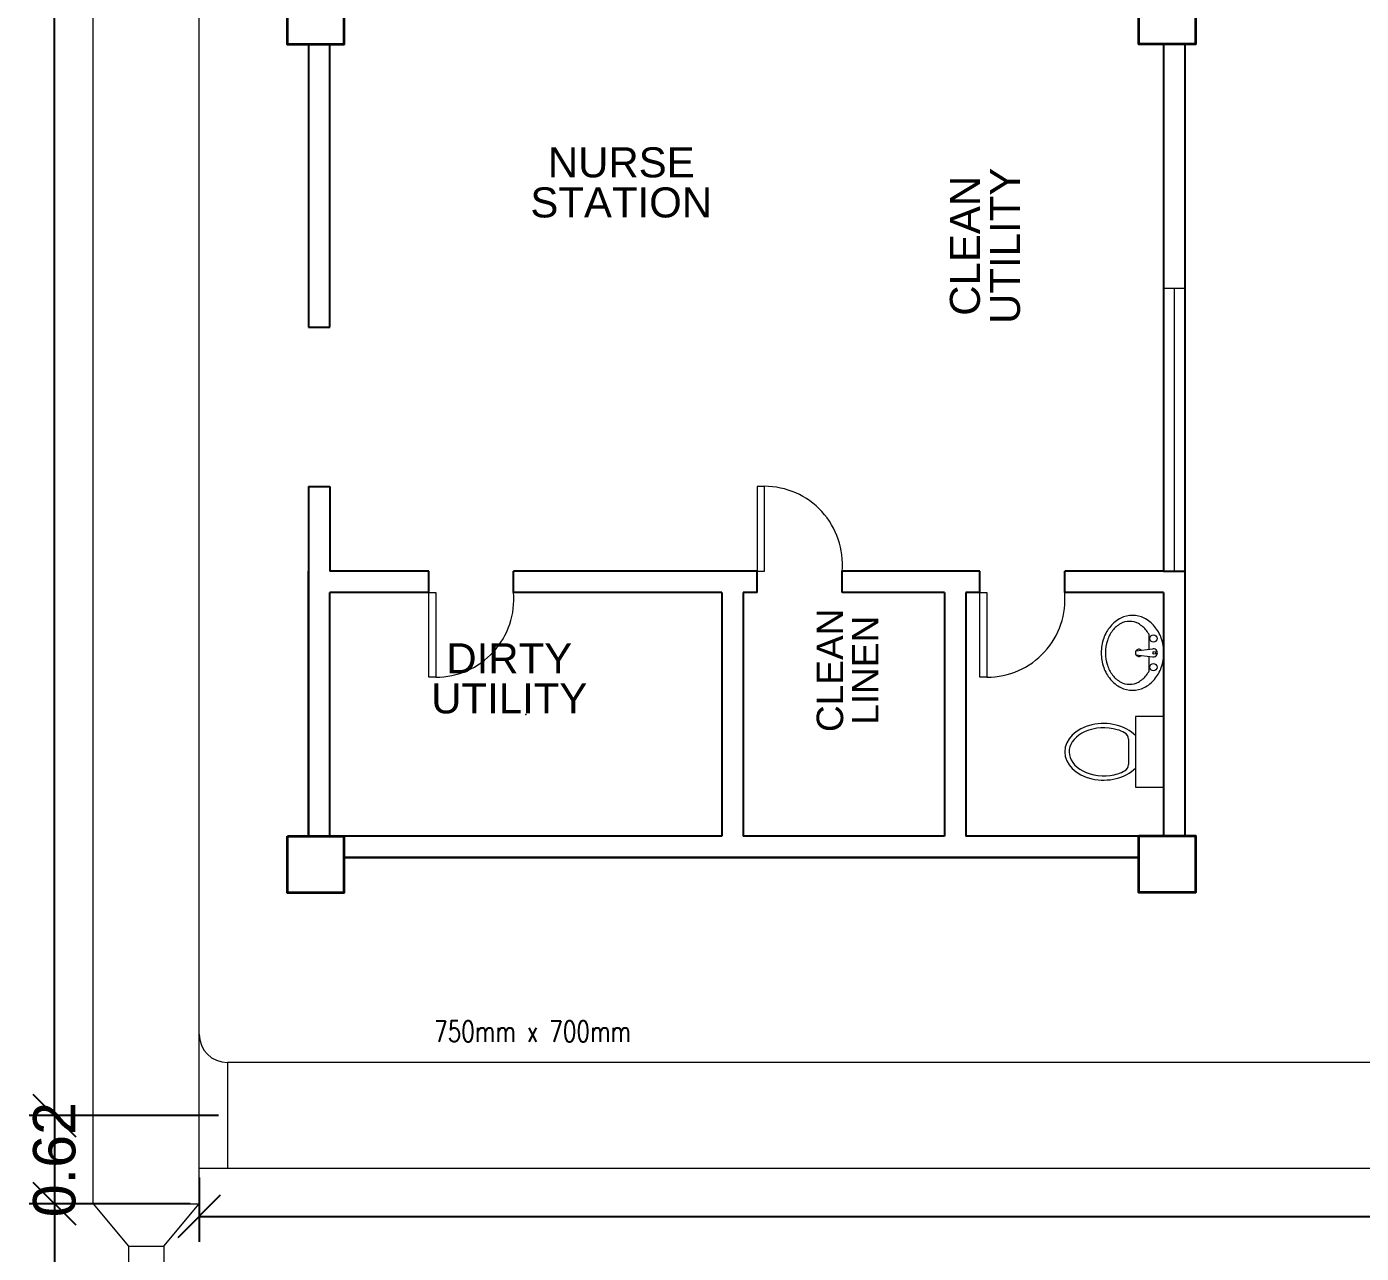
# Model space of a CAD drawing. Header units: millimetres. Extents: x -116 to 421, y 1 to 342.
# Drawn here: x -80.32 to -70.88, y 250.61 to 259.29 of the extents above; entities that cross this region are included whole.
import ezdxf

# ---------------------------------------------------------------- set-up
doc = ezdxf.new("R2010")
doc.units = ezdxf.units.MM
doc.header["$MEASUREMENT"] = 0
doc.layers.add('ahu line', color=7, linetype='Continuous', lineweight=20)
for name, color, linetype in [('diffuser', 7, 'Continuous'), ('ducting label', 7, 'Continuous'), ('label', 7, 'Continuous')]:
    doc.layers.add(name, color=color, linetype=linetype)
doc.styles.add('Arch-Dim', font='simplex.shx', dxfattribs={"width": 0.75})
doc.styles.get("Standard").update_dxf_attribs({"font": 'arial.ttf'})
doc.styles.add('SWISSLT175', font='swissl.ttf', dxfattribs={"height": 0.175})
doc.dimstyles.new('Copy of dimension', dxfattribs={"dimtxt": 0.3, "dimasz": 0.3, "dimexe": 0.18, "dimexo": 0.0625, "dimgap": 0.09, "dimtad": 0, "dimzin": 0, "dimdsep": 46, "dimtxsty": 'Standard', "dimblk": 'OBLIQUE', "dimcen": 0.09, "dimclrd": 256, "dimclre": 256, "dimclrt": 256, "dimadec": 0, "dimazin": 0, "dimtfac": 1, "dimtofl": 0, "dimtmove": 0, "dimatfit": 3, "dimldrblk": 'OBLIQUE', "dimfxl": 1, "dimtolj": 1, "dimtzin": 0, "dimarcsym": 0})

# ---------------------------------------------------------------- blocks, each defined once
blk = doc.blocks.new('_Oblique')
at = {"color": 0, "linetype": 'ByBlock', "lineweight": -2}
blk.add_line((-0.5, -0.5), (0.5, 0.5), dxfattribs=at)
blk = doc.blocks.new('*D11')
at = {"layer": 'Defpoints', "color": 0, "transparency": 16777216}
for p in [(-79.0034, 280.7591), (-80.1266, 251.5843), (-78.9034, 251.5843)]:
    blk.add_point(p, dxfattribs=at)
at = {"layer": 'diffuser', "lineweight": -2, "transparency": 16777216}
for p, q in [((-79.0659, 280.7591), (-80.3066, 280.7591)), ((-80.1266, 280.7591), (-80.1266, 266.7704)), ((-80.1266, 251.5843), (-80.1266, 265.573)), ((-78.9659, 251.5843), (-80.3066, 251.5843))]:
    blk.add_line(p, q, dxfattribs=at)
at = {"layer": 'diffuser', "lineweight": -2, "transparency": 16777216, "xscale": 0.3, "yscale": 0.3, "zscale": 0.3}
for p, rotation in [((-80.1266, 280.7591), 90), ((-80.1266, 251.5843), 270)]:
    blk.add_blockref('_Oblique', p, dxfattribs=dict(at, rotation=rotation))
at = {"layer": 'diffuser', "transparency": 16777216, "insert": (-80.1266, 266.1717), "char_height": 0.3, "attachment_point": 5, "rotation": 90}
blk.add_mtext('\\A1;29.17', dxfattribs=at)
blk = doc.blocks.new('*D12')
at = {"layer": 'Defpoints', "color": 0, "transparency": 16777216}
for p in [(-78.9034, 251.5843), (-80.1266, 250.9609), (-79.1034, 250.9609)]:
    blk.add_point(p, dxfattribs=at)
at = {"layer": 'diffuser', "lineweight": -2, "transparency": 16777216}
for p, q in [((-78.9659, 251.5843), (-80.3066, 251.5843)), ((-80.1266, 251.5843), (-80.1266, 250.9609)), ((-79.1659, 250.9609), (-80.3066, 250.9609))]:
    blk.add_line(p, q, dxfattribs=at)
at = {"layer": 'diffuser', "lineweight": -2, "transparency": 16777216, "xscale": 0.3, "yscale": 0.3, "zscale": 0.3}
for p, rotation in [((-80.1266, 251.5843), 90), ((-80.1266, 250.9609), 270)]:
    blk.add_blockref('_Oblique', p, dxfattribs=dict(at, rotation=rotation))
at = {"layer": 'diffuser', "transparency": 16777216, "insert": (-80.1266, 251.2726), "char_height": 0.3, "attachment_point": 5, "rotation": 90}
blk.add_mtext('\\A1;0.62', dxfattribs=at)
blk = doc.blocks.new('*D13')
at = {"layer": 'Defpoints', "color": 0, "transparency": 16777216}
for p in [(-79.1034, 250.9609), (-80.1266, 242.7623), (-79.2534, 242.7623)]:
    blk.add_point(p, dxfattribs=at)
at = {"layer": 'diffuser', "lineweight": -2, "transparency": 16777216}
for p, q in [((-79.1659, 250.9609), (-80.3066, 250.9609)), ((-80.1266, 250.9609), (-80.1266, 247.3409)), ((-80.1266, 242.7623), (-80.1266, 246.3822)), ((-79.3159, 242.7623), (-80.3066, 242.7623))]:
    blk.add_line(p, q, dxfattribs=at)
at = {"layer": 'diffuser', "lineweight": -2, "transparency": 16777216, "xscale": 0.3, "yscale": 0.3, "zscale": 0.3}
for p, rotation in [((-80.1266, 250.9609), 90), ((-80.1266, 242.7623), 270)]:
    blk.add_blockref('_Oblique', p, dxfattribs=dict(at, rotation=rotation))
at = {"layer": 'diffuser', "transparency": 16777216, "insert": (-80.1266, 246.8616), "char_height": 0.3, "attachment_point": 5, "rotation": 90}
blk.add_mtext('\\A1;8.20', dxfattribs=at)
blk = doc.blocks.new('*D15')
at = {"layer": 'Defpoints', "color": 0, "transparency": 16777216}
for p in [(-49.0659, 252.1093), (-79.1034, 251.2093), (-49.0659, 250.8703)]:
    blk.add_point(p, dxfattribs=at)
at = {"layer": 'diffuser', "lineweight": -2, "transparency": 16777216}
for p, q in [((-49.0659, 252.0468), (-49.0659, 250.6903)), ((-79.1034, 251.1468), (-79.1034, 250.6903)), ((-79.1034, 250.8703), (-64.6801, 250.8703)), ((-49.0659, 250.8703), (-63.4892, 250.8703))]:
    blk.add_line(p, q, dxfattribs=at)
at = {"layer": 'diffuser', "lineweight": -2, "transparency": 16777216, "xscale": 0.3, "yscale": 0.3, "zscale": 0.3, "rotation": 180}
blk.add_blockref('_Oblique', (-79.1034, 250.8703), dxfattribs=at)
at = {"layer": 'diffuser', "lineweight": -2, "transparency": 16777216, "xscale": 0.3, "yscale": 0.3, "zscale": 0.3}
blk.add_blockref('_Oblique', (-49.0659, 250.8703), dxfattribs=at)
at = {"layer": 'diffuser', "transparency": 16777216, "insert": (-64.0846, 250.8703), "char_height": 0.3, "attachment_point": 5}
blk.add_mtext('\\A1;30.04', dxfattribs=at)

msp = doc.modelspace()

# ---------------------------------------------------------------- linework, layer by layer
at = {"color": 8, "linetype": 'ByBlock', "lineweight": 9}
for p, q in [((-78.3284, 259.1593), (-78.1784, 259.1593)), ((-72.1284, 257.4343), (-72.2784, 257.4343)), ((-72.2034, 257.4343), (-72.2034, 255.4343)), ((-72.1284, 255.4343), (-72.1284, 257.4343))]:
    msp.add_line(p, q, dxfattribs=at)
at = {"color": 8, "linetype": 'ByBlock', "lineweight": 25}
for p, q in [((-78.3284, 259.1593), (-78.3284, 257.1593)), ((-78.1784, 257.1593), (-78.1784, 259.1593)), ((-72.2784, 259.1614), (-72.2784, 255.4343)), ((-72.1284, 259.1614), (-72.1284, 255.4343)), ((-78.3284, 257.1593), (-78.1784, 257.1593)), ((-78.3284, 256.0343), (-78.3284, 253.5593)), ((-78.3284, 256.0343), (-78.1784, 256.0343)), ((-78.1784, 256.0343), (-78.1784, 255.4343)), ((-75.1534, 255.4343), (-76.8784, 255.4343)), ((-73.5784, 255.4343), (-74.5534, 255.4343)), ((-72.2784, 255.4343), (-72.9784, 255.4343)), ((-72.2784, 255.4343), (-72.1284, 255.4343)), ((-72.1284, 255.4343), (-72.1284, 253.5614)), ((-72.2784, 255.2843), (-72.2784, 253.5593)), ((-75.4034, 253.5593), (-78.1784, 253.5593)), ((-73.8284, 253.5593), (-75.2534, 253.5593)), ((-72.2784, 253.5593), (-73.6784, 253.5593)), ((-78.0784, 253.4093), (-72.4534, 253.4093)), ((-72.4534, 253.4093), (-78.0784, 253.4093))]:
    msp.add_line(p, q, dxfattribs=at)
at = {"color": 8, "linetype": 'ByBlock', "lineweight": 25, "ltscale": 0.3}
for p, q in [((-78.3284, 253.5593), (-78.3284, 255.4343)), ((-77.4784, 255.4343), (-78.1784, 255.4343)), ((-77.4784, 255.2843), (-77.4784, 255.4343)), ((-75.1534, 255.4343), (-76.8784, 255.4343)), ((-76.8784, 255.2843), (-76.8784, 255.4343)), ((-75.1534, 255.2843), (-75.1534, 255.4343)), ((-73.5784, 255.4343), (-74.5534, 255.4343)), ((-74.5534, 255.2843), (-74.5534, 255.4343)), ((-73.5784, 255.2843), (-73.5784, 255.4343)), ((-72.2784, 255.4343), (-72.9784, 255.4343)), ((-72.9784, 255.2843), (-72.9784, 255.4343)), ((-78.1784, 253.5593), (-78.1784, 255.2843)), ((-77.4784, 255.2843), (-78.1784, 255.2843)), ((-75.4034, 255.2843), (-76.8784, 255.2843)), ((-75.4034, 255.2843), (-75.4034, 253.5593)), ((-75.2534, 255.2843), (-75.2534, 253.5593)), ((-75.1534, 255.2843), (-75.2534, 255.2843)), ((-73.8284, 255.2843), (-74.5534, 255.2843)), ((-73.8284, 255.2843), (-73.8284, 253.5593)), ((-73.6784, 255.2843), (-73.6784, 253.5593)), ((-73.5784, 255.2843), (-73.6784, 255.2843)), ((-73.5784, 255.2843), (-73.6784, 255.2843)), ((-72.2784, 255.2843), (-72.9784, 255.2843))]:
    msp.add_line(p, q, dxfattribs=at)
at = {"color": 8, "lineweight": 9}
for p, q in [((-72.4756, 254.8713), (-72.3538, 254.8846)), ((-72.4756, 254.8423), (-72.3538, 254.829)), ((-72.2777, 254.4068), (-72.4777, 254.4068)), ((-72.4777, 254.4068), (-72.4777, 253.9068)), ((-72.2777, 253.9068), (-72.2777, 254.4068)), ((-72.5277, 254.2474), (-72.5277, 254.0664)), ((-72.4777, 253.9068), (-72.2777, 253.9068))]:
    msp.add_line(p, q, dxfattribs=at)
at = {"color": 8, "linetype": 'ByBlock', "lineweight": 35}
for points in [[(-78.4784, 259.5593), (-78.0784, 259.5593), (-78.0784, 259.1593), (-78.4784, 259.1593)], [(-72.4534, 259.5614), (-72.0534, 259.5614), (-72.0534, 259.1614), (-72.4534, 259.1614)], [(-78.4784, 253.5593), (-78.0784, 253.5593), (-78.0784, 253.1593), (-78.4784, 253.1593)], [(-72.4534, 253.5614), (-72.0534, 253.5614), (-72.0534, 253.1614), (-72.4534, 253.1614)]]:
    msp.add_lwpolyline(points, close=True, dxfattribs=at)
at = {"color": 8, "lineweight": 13, "ltscale": 0.03}
for points in [[(-75.1534, 255.4343), (-75.1034, 255.4343), (-75.1034, 256.0343), (-75.1534, 256.0343)], [(-77.4784, 255.2843), (-77.4284, 255.2843), (-77.4284, 254.6843), (-77.4784, 254.6843)], [(-73.5784, 255.2843), (-73.5284, 255.2843), (-73.5284, 254.6843), (-73.5784, 254.6843)]]:
    msp.add_lwpolyline(points, close=True, dxfattribs=at)
at = {"color": 8, "lineweight": 9}
msp.add_lwpolyline([(-72.4987, 255.1218, 0.11576), (-72.5812, 255.1024, 0.104047), (-72.655, 255.0442, 0.090875), (-72.7024, 254.9603, 0.083344), (-72.7197, 254.8568, 0.083344), (-72.7024, 254.7533, 0.090875), (-72.655, 254.6694, 0.104047), (-72.5812, 254.6111, 0.11576), (-72.4987, 254.5918, 0.11576), (-72.4162, 254.6111, 0.104047), (-72.3425, 254.6694, 0.090875), (-72.2951, 254.7533, 0.083344), (-72.2777, 254.8568, 0.083344), (-72.2951, 254.9603, 0.090875), (-72.3425, 255.0442, 0.104047), (-72.4162, 255.1024, 0.11576)], format="xyb", close=True, dxfattribs=at)
for points in [[(-72.5197, 255.0793, 0.124838), (-72.5823, 255.0634, 0.105788), (-72.6399, 255.0141, 0.086697), (-72.6762, 254.9444, 0.076776), (-72.6897, 254.8568, 0.076776), (-72.6762, 254.7692, 0.086697), (-72.6399, 254.6995, 0.105788), (-72.5823, 254.6502, 0.124838), (-72.5197, 254.6343, 0.124838), (-72.4572, 254.6502, 0.105788), (-72.3995, 254.6995, 0.040067), (-72.3797, 254.7302), (-72.3797, 254.8324, 0.040067)], [(-72.3797, 254.8812), (-72.3797, 254.9834, 0.040067), (-72.3995, 255.0141, 0.105788), (-72.4572, 255.0634, 0.124838), (-72.5197, 255.0793, 0.124838)]]:
    msp.add_lwpolyline(points, format="xyb", dxfattribs=at)
for centre, radius in [((-72.3507, 254.9584), 0.0255), ((-72.3442, 254.8568), 0.0095), ((-72.3507, 254.7552), 0.0255)]:
    msp.add_circle(centre, radius, dxfattribs=at)
at = {"color": 8, "lineweight": 13, "ltscale": 0.03}
for centre, start, end in [((-75.1034, 255.4823), 355.02089, 90), ((-77.4284, 255.2364), 270, 4.97911), ((-73.5284, 255.2364), 270, 4.97911)]:
    msp.add_arc(centre, 0.5521, start, end, dxfattribs=at)
at = {"color": 8, "lineweight": 9}
for centre, radius, start, end in [((-72.4527, 254.8568), 0.025, 161.37929, 198.62071), ((-72.3819, 254.8568), 0.0948, 171.20259, 188.79741), ((-72.4527, 254.8568), 0.025, 48.79782, 143.69319), ((-72.4527, 254.8568), 0.025, 216.30681, 311.20218), ((-72.3507, 254.8568), 0.028, 263.75449, 96.24551), ((-72.5777, 254.2474), 0.05, 0, 61.84994), ((-72.5777, 254.0664), 0.05, 298.00836, 360)]:
    msp.add_arc(centre, radius, start, end, dxfattribs=at)
msp.add_ellipse((-72.7027, 254.1568), major_axis=(0.275, 0), ratio=0.727273, start_param=0.612555, end_param=5.670631, dxfattribs=at)
msp.add_open_spline([(-72.5541, 254.2915), (-72.5705, 254.3002), (-72.5886, 254.3077), (-72.6798, 254.3346), (-72.767, 254.3294), (-72.8986, 254.2717), (-72.9399, 254.2216), (-72.9534, 254.1235), (-72.9274, 254.0713), (-72.8162, 253.9972), (-72.7325, 253.9794), (-72.6187, 253.9951), (-72.5839, 254.0065), (-72.5542, 254.0223)], degree=3, knots=[0.937253, 0.937253, 0.937253, 0.937253, 1.185372, 1.185372, 2.113864, 2.113864, 3.042356, 3.042356, 3.970847, 3.970847, 4.899339, 4.899339, 5.346062, 5.346062, 5.346062, 5.346062], dxfattribs=at)
at = {"color": 8, "linetype": 'ByBlock', "lineweight": 9, "ltscale": 0.3}
msp.add_point((-76.7909, 254.4218), dxfattribs=at)
at = {"layer": 'ahu line', "linetype": 'Continuous'}
for p, q in [((-79.8534, 250.9609), (-79.8534, 280.2841)), ((-79.1034, 250.9609), (-79.1034, 280.2841)), ((-48.3659, 251.9593), (-78.9034, 251.9593)), ((-78.9034, 251.9593), (-78.9034, 251.2093)), ((-48.3659, 251.2093), (-79.1034, 251.2093)), ((-79.8534, 250.9609), (-79.1034, 250.9609)), ((-79.8534, 250.9609), (-79.6034, 250.6609)), ((-79.3534, 250.6609), (-79.1034, 250.9609)), ((-79.6034, 250.6609), (-79.3534, 250.6609)), ((-79.6034, 250.6609), (-79.6034, 242.9873)), ((-79.3534, 250.6609), (-79.3534, 242.9873))]:
    msp.add_line(p, q, dxfattribs=at)
msp.add_arc((-78.9034, 252.1593), 0.2, 180, 270, dxfattribs=at)

# ---------------------------------------------------------------- texts
at = {"layer": 'ducting label', "color": 7, "linetype": 'Continuous', "lineweight": 25, "insert": (-77.4413, 252.2545), "char_height": 0.15, "attachment_point": 1, "style": 'Arch-Dim'}
msp.add_mtext_dynamic_manual_height_columns('\\A1;750mm x 700mm', width=1.690647, gutter_width=1.011, heights=[0], dxfattribs=at)
at = {"layer": 'label', "color": 8, "linetype": 'ByBlock', "lineweight": 9, "ltscale": 0.4, "char_height": 0.2125, "attachment_point": 5, "line_spacing_factor": 0.8, "style": 'SWISSLT175'}
for s, insert in [('NURSE\\PSTATION', (-76.1164, 258.1826)), ('DIRTY\\PUTILITY', (-76.9087, 254.6749))]:
    msp.add_mtext(s, dxfattribs=dict(at, insert=insert))
at = {"layer": 'label', "color": 8, "linetype": 'ByBlock', "lineweight": 9, "ltscale": 0.4, "attachment_point": 5, "rotation": 90, "line_spacing_factor": 0.8, "style": 'SWISSLT175'}
for s, insert, char_height in [('CLEAN \\PUTILITY', (-73.5414, 257.7355), 0.2125), ('CLEAN\\PLINEN', (-74.5148, 254.7333), 0.1875)]:
    msp.add_mtext(s, dxfattribs=dict(at, insert=insert, char_height=char_height))

# ---------------------------------------------------------------- dimensions: what is measured, and where the dimension line sits
at = {"layer": 'diffuser'}
for base, p1, p2, picture, middle in [((-80.1266, 251.5843), (-79.0034, 280.7591), (-78.9034, 251.5843), '*D11', (-80.1266, 266.1717)), ((-80.1266, 242.7623), (-79.1034, 250.9609), (-79.2534, 242.7623), '*D13', (-80.1266, 246.8616))]:
    dim = msp.add_linear_dim(base=base, p1=p1, p2=p2, angle=90, dimstyle='Copy of dimension', dxfattribs=at)
    dim.commit()
    dim.dimension.update_dxf_attribs({"geometry": picture, "text_midpoint": middle})
dim = msp.add_linear_dim(base=(-49.0659, 250.8703), p1=(-79.1034, 251.2093), p2=(-49.0659, 252.1093), dimstyle='Copy of dimension', dxfattribs=at)
dim.commit()
dim.dimension.update_dxf_attribs({"geometry": '*D15', "text_midpoint": (-64.0846, 250.8703)})
dim = msp.add_linear_dim(base=(-80.1266, 250.9609), p1=(-78.9034, 251.5843), p2=(-79.1034, 250.9609), angle=90, dimstyle='Copy of dimension', dxfattribs=at)
dim.commit()
dim.dimension.update_dxf_attribs({"geometry": '*D12', "text_midpoint": (-80.1266, 251.2726), "dimtype": 160})

doc.saveas('drawing.dxf')
